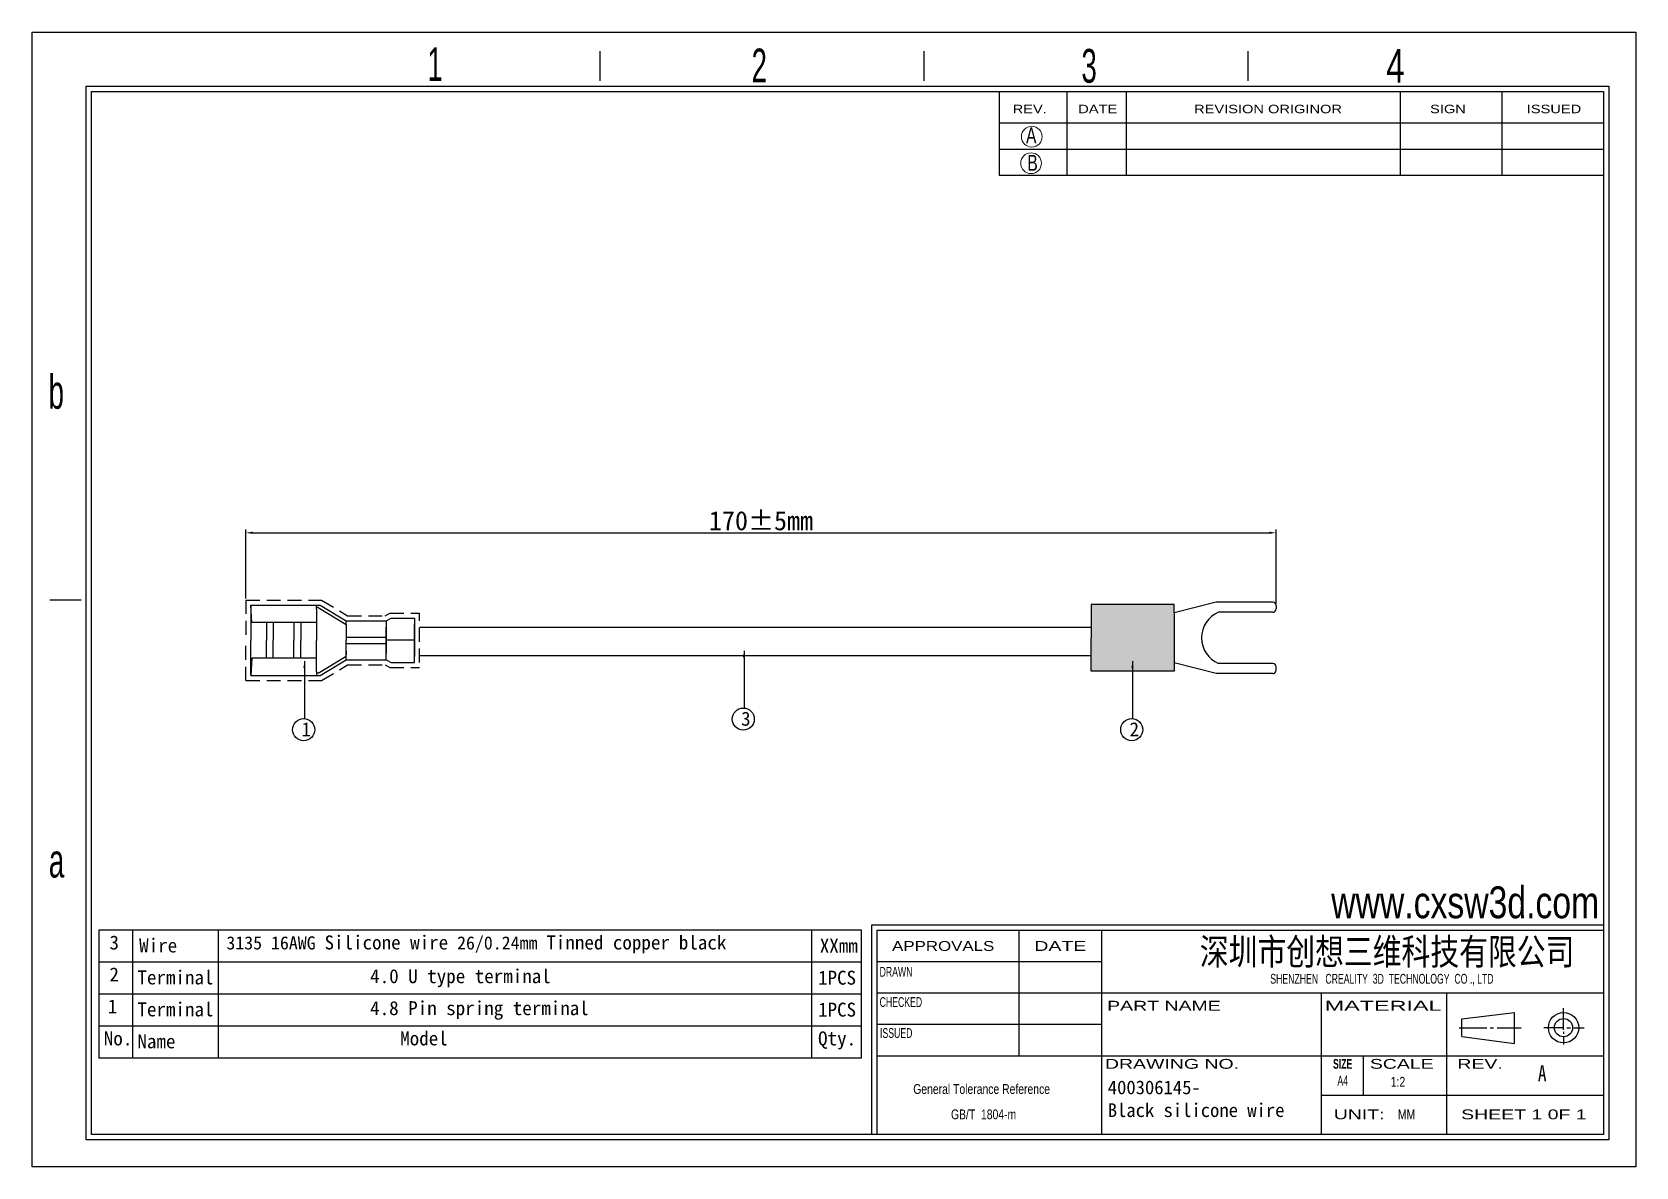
# Model space of a CAD drawing. Header units: millimetres. Extents: x 5352 to 5939, y -3031 to -2616.
import ezdxf

# ---------------------------------------------------------------- set-up
doc = ezdxf.new("R2010")
doc.units = ezdxf.units.MM
doc.header["$LTSCALE"] = 0.4
doc.linetypes.add('DASHED', pattern=[19.05, 12.7, -6.35])
doc.layers.add('SLD-0', color=179, linetype='Continuous')
doc.styles.add('SLDTEXTSTYLE0', font='arial.ttf', dxfattribs={"width": 0.7584})
doc.styles.add('SLDTEXTSTYLE1', font='arial.ttf', dxfattribs={"width": 0.63516})
doc.styles.add('SLDTEXTSTYLE2', font='GOTHIC.TTF', dxfattribs={"width": 0.7304})
doc.styles.add('SLDTEXTSTYLE3', font='GOTHIC.TTF', dxfattribs={"width": 0.61171})
doc.styles.add('SLDTEXTSTYLE4', font='arialbd.ttf', dxfattribs={"width": 0.63516})
doc.styles.add('SLDTEXTSTYLE5', font='arial.ttf', dxfattribs={"width": 1.422})
doc.styles.add('SLDTEXTSTYLE6', font='arial.ttf', dxfattribs={"width": 1.2324})
doc.styles.add('SLDTEXTSTYLE7', font='arial.ttf', dxfattribs={"width": 1.7064})
doc.styles.add('SLDTEXTSTYLE8', font='', dxfattribs={"width": 0.8, "bigfont": 'bigfont'})
doc.styles.add('SLDTEXTSTYLE9', font='', dxfattribs={"width": 0.8})
doc.styles.get("Standard").update_dxf_attribs({"font": ''})
doc.styles.get('SLDTEXTSTYLE8').set_extended_font_data('宋体', bold=True)
doc.styles.get('SLDTEXTSTYLE9').set_extended_font_data('宋体')
doc.styles.get('Standard').set_extended_font_data('SimSun')
doc.dimstyles.new('ISO-25', dxfattribs={"dimtxt": 4, "dimasz": 2.5, "dimexe": 1.25, "dimexo": 0.625, "dimtad": 1, "dimdsep": 46, "dimtxsty": 'Standard', "dimcen": 4, "dimadec": 0, "dimazin": 0, "dimtfac": 1, "dimtmove": 0, "dimatfit": 3, "dimfxl": 0, "dimarcsym": 0})

# ---------------------------------------------------------------- blocks, each defined once
blk = doc.blocks.new('*D1')
at = {"color": 0, "lineweight": -2}
for p, q in [((5430.67, -2823.13), (5430.67, -2797.92)), ((5807.45, -2825.11), (5807.45, -2797.92)), ((5433.17, -2799.17), (5804.95, -2799.17))]:
    blk.add_line(p, q, dxfattribs=at)
at = {"color": 0}
for points in [[(5433.17, -2798.75), (5433.17, -2799.58), (5430.67, -2799.17)], [(5804.95, -2799.58), (5804.95, -2798.75), (5807.45, -2799.17)]]:
    blk.add_solid(points, dxfattribs=at)
at = {"layer": 'Defpoints', "color": 0}
for p in [(5807.45, -2799.17), (5430.67, -2823.76), (5807.45, -2825.74)]:
    blk.add_point(p, dxfattribs=at)
at = {"color": 0, "insert": (5619.06, -2794.79), "char_height": 4, "attachment_point": 5}
blk.add_mtext('{\\H1.75x;170%%P5mm}', dxfattribs=at)
blk = doc.blocks.new('SW_NOTE_0')
at = {"layer": 'SLD-0', "color": 0, "char_height": 3.5853, "attachment_point": 2, "style": 'SLDTEXTSTYLE0'}
for s, insert in [('General Tolerance Reference ', (26.04, 4.62)), (' GB/T  1804-m', (26.22, -4.64))]:
    blk.add_mtext(s, dxfattribs=dict(at, insert=insert))

msp = doc.modelspace()

# ---------------------------------------------------------------- hatches: boundary and pattern name
msp.add_hatch(color=256).paths.add_polyline_path([(5770.228, -2828.442), (5770.228, -2825.425), (5739.79, -2825.425), (5739.79, -2837.572), (5739.79, -2849.719), (5770.228, -2849.719)])

# ---------------------------------------------------------------- linework, layer by layer
at = {"linetype": 'DASHED'}
for p, q in [((5430.668, -2823.758), (5430.668, -2838.479)), ((5430.668, -2823.758), (5458.38, -2823.758)), ((5458.38, -2823.758), (5467.867, -2829.482)), ((5467.867, -2829.482), (5481.564, -2829.482)), ((5481.564, -2829.482), (5483.326, -2828.528)), ((5483.326, -2828.528), (5494.156, -2828.528)), ((5494.156, -2846.582), (5494.156, -2828.528)), ((5430.668, -2853.201), (5430.668, -2838.479)), ((5458.38, -2853.201), (5467.867, -2847.477)), ((5467.867, -2847.477), (5481.564, -2847.477)), ((5481.564, -2847.477), (5483.326, -2848.43)), ((5483.326, -2848.43), (5494.156, -2848.43)), ((5430.668, -2853.201), (5458.38, -2853.201))]:
    msp.add_line(p, q, dxfattribs=at)
for p, q in [((5432.516, -2825.606), (5432.516, -2838.479)), ((5432.516, -2825.606), (5457.865, -2825.606)), ((5432.887, -2831.929), (5432.516, -2825.606)), ((5456.515, -2827.058), (5456.515, -2825.606)), ((5457.137, -2826.516), (5456.515, -2826.516)), ((5456.515, -2827.058), (5456.515, -2838.479)), ((5457.137, -2826.516), (5467.353, -2832.661)), ((5457.865, -2825.606), (5467.353, -2831.33)), ((5770.228, -2825.425), (5739.79, -2825.425)), ((5739.79, -2825.425), (5739.79, -2837.572)), ((5785.481, -2824.492), (5770.228, -2828.442)), ((5770.228, -2828.442), (5770.228, -2825.425)), ((5806.205, -2824.492), (5785.481, -2824.492)), ((5807.452, -2825.739), (5807.452, -2826.981)), ((5456.515, -2831.929), (5432.887, -2831.929)), ((5438.259, -2831.929), (5438.259, -2838.479)), ((5440.648, -2831.929), (5440.648, -2838.479)), ((5448.19, -2831.929), (5448.19, -2838.479)), ((5450.767, -2831.929), (5450.767, -2838.479)), ((5467.353, -2832.661), (5467.353, -2831.33)), ((5467.353, -2831.33), (5482.032, -2831.33)), ((5467.353, -2832.661), (5467.353, -2838.479)), ((5482.032, -2831.33), (5483.794, -2830.376)), ((5482.032, -2831.33), (5482.032, -2843.276)), ((5483.794, -2830.376), (5492.308, -2830.376)), ((5492.308, -2830.376), (5492.308, -2844.229)), ((5492.308, -2846.582), (5492.308, -2832.729)), ((5770.228, -2828.442), (5770.228, -2849.719)), ((5806.205, -2828.228), (5786.449, -2828.228)), ((5432.516, -2851.353), (5432.516, -2838.479)), ((5438.259, -2845.029), (5438.259, -2838.479)), ((5440.648, -2845.029), (5440.648, -2838.479)), ((5448.19, -2845.029), (5448.19, -2838.479)), ((5450.767, -2845.029), (5450.767, -2838.479)), ((5456.515, -2849.9), (5456.515, -2838.479)), ((5467.353, -2837.303), (5482.032, -2837.303)), ((5467.353, -2845.629), (5467.353, -2838.479)), ((5482.032, -2845.629), (5482.032, -2833.683)), ((5482.032, -2838.291), (5492.308, -2838.291)), ((5494.156, -2833.685), (5739.79, -2833.685)), ((5739.79, -2849.719), (5739.79, -2837.572)), ((5457.137, -2850.443), (5467.353, -2844.298)), ((5467.353, -2839.656), (5482.032, -2839.656)), ((5467.353, -2842.48), (5467.353, -2843.811)), ((5494.156, -2843.967), (5739.79, -2843.967)), ((5432.887, -2845.029), (5432.516, -2851.353)), ((5456.515, -2845.029), (5432.887, -2845.029)), ((5456.515, -2849.9), (5456.515, -2851.353)), ((5457.137, -2850.443), (5456.515, -2850.443)), ((5457.865, -2851.353), (5467.353, -2845.629)), ((5467.353, -2845.629), (5482.032, -2845.629)), ((5482.032, -2845.629), (5483.794, -2846.582)), ((5483.794, -2846.582), (5492.308, -2846.582)), ((5770.228, -2849.719), (5739.79, -2849.719)), ((5785.481, -2850.652), (5770.228, -2846.702)), ((5806.205, -2850.652), (5785.481, -2850.652)), ((5806.205, -2846.916), (5786.449, -2846.916)), ((5807.452, -2849.405), (5807.452, -2848.163)), ((5432.516, -2851.353), (5456.515, -2851.353)), ((5432.516, -2851.353), (5457.865, -2851.353)), ((5655.845, -2944.427), (5376.915, -2944.427)), ((5376.915, -2944.427), (5376.915, -2991.153)), ((5389.243, -2944.427), (5389.243, -2991.153)), ((5420.478, -2944.427), (5420.478, -2991.153)), ((5637.488, -2944.427), (5637.488, -2991.153)), ((5655.845, -2991.153), (5655.845, -2944.427)), ((5655.845, -2956.109), (5376.915, -2956.109)), ((5655.845, -2967.79), (5376.915, -2967.79)), ((5655.845, -2979.471), (5376.915, -2979.471)), ((5655.845, -2991.153), (5376.915, -2991.153))]:
    msp.add_line(p, q)
for centre in [(5451.803, -2871.136), (5612.568, -2867.28), (5754.658, -2871.136)]:
    msp.add_circle(centre, 4.036)
for centre, radius, start, end in [((5806.205, -2825.739), 1.247, 0, 90), ((5806.205, -2826.981), 1.247, 270, 0), ((5790.264, -2837.572), 10.093, 112.20674, 247.79326), ((5806.205, -2848.163), 1.247, 0, 90), ((5806.205, -2849.405), 1.247, 270, 0)]:
    msp.add_arc(centre, radius, start, end)
at = {"layer": 'SLD-0'}
for p, q in [((5352.468, -2616.169), (5939.057, -2616.169)), ((5352.468, -3030.929), (5352.468, -2616.169)), ((5939.057, -2616.169), (5939.057, -3030.929)), ((5374.194, -3019.079), (5374.194, -2637.895)), ((5374.194, -2637.895), (5927.207, -2637.895)), ((5852.879, -2637.895), (5852.879, -2668.489)), ((5890.043, -2637.895), (5890.043, -2668.489)), ((5927.207, -2637.895), (5927.207, -3019.079)), ((5927.207, -3019.079), (5374.194, -3019.079)), ((5939.057, -3030.929), (5352.468, -3030.929))]:
    msp.add_line(p, q, dxfattribs=at)
at = {"layer": 'SLD-0', "color": 6, "linetype": 'Continuous'}
for p, q in [((5560.246, -2633.945), (5560.246, -2623.178)), ((5678.749, -2633.945), (5678.749, -2623.178)), ((5797.252, -2633.945), (5797.252, -2623.178)), ((5372.219, -3021.054), (5372.219, -2635.92)), ((5372.219, -2635.92), (5929.182, -2635.92)), ((5929.182, -2635.92), (5929.182, -3021.054)), ((5370.453, -2823.811), (5358.98, -2823.811)), ((5929.182, -3021.054), (5372.219, -3021.054))]:
    msp.add_line(p, q, dxfattribs=at)
at = {"layer": 'SLD-0', "color": 179, "linetype": 'Continuous'}
for p, q in [((5706.162, -2637.895), (5706.162, -2668.489)), ((5730.945, -2637.895), (5730.945, -2668.489)), ((5752.617, -2637.895), (5752.617, -2668.489)), ((5706.162, -2649.368), (5927.207, -2649.368)), ((5706.162, -2658.929), (5927.207, -2658.929)), ((5706.162, -2668.489), (5927.207, -2668.489)), ((5927.207, -2942.592), (5659.504, -2942.592)), ((5659.504, -2942.592), (5659.504, -3019.079)), ((5927.207, -2944.505), (5661.416, -2944.505)), ((5661.416, -2944.505), (5661.416, -3019.079)), ((5713.406, -2944.505), (5713.406, -2990.396)), ((5743.639, -2944.505), (5743.639, -3019.079)), ((5743.639, -2955.978), (5661.416, -2955.978)), ((5927.207, -2967.45), (5661.416, -2967.45)), ((5823.95, -2967.45), (5823.95, -3019.079)), ((5869.842, -3019.079), (5869.842, -2967.45)), ((5912.583, -2980.818), (5912.583, -2972.884)), ((5743.639, -2978.923), (5661.416, -2978.923)), ((5875.355, -2976.809), (5894.62, -2974.44)), ((5875.355, -2983.304), (5875.355, -2976.809)), ((5894.62, -2985.825), (5894.62, -2974.44)), ((5874.416, -2980.051), (5884.505, -2980.051)), ((5875.355, -2983.304), (5894.62, -2985.825)), ((5885.766, -2980.051), (5887.027, -2980.051)), ((5888.288, -2980.051), (5897.116, -2980.051)), ((5912.583, -2980.051), (5905.381, -2980.051)), ((5912.583, -2981.584), (5912.583, -2982.351)), ((5912.583, -2983.117), (5912.583, -2986.183)), ((5913.844, -2980.051), (5915.105, -2980.051)), ((5916.366, -2980.051), (5920.15, -2980.051)), ((5927.207, -2990.396), (5661.416, -2990.396)), ((5839.248, -2990.396), (5839.248, -3004.738)), ((5823.95, -3004.738), (5927.207, -3004.738))]:
    msp.add_line(p, q, dxfattribs=at)
at = {"layer": 'SLD-0', "lineweight": 18}
for centre in [(5718.089, -2654.39), (5717.843, -2664.087)]:
    msp.add_circle(centre, 3.789, dxfattribs=at)
at = {"layer": 'SLD-0', "color": 179, "linetype": 'Continuous'}
for radius in [5.543, 3.338]:
    msp.add_circle((5912.583, -2980.051), radius, dxfattribs=at)

# ---------------------------------------------------------------- block references
at = {"layer": 'SLD-0', "color": 179}
msp.add_blockref('SW_NOTE_0', (5673.72, -3005.295), dxfattribs=at)

# ---------------------------------------------------------------- texts
at = {"attachment_point": 1}
for s, insert, char_height, width in [('3', (5611.778, -2864.575), 5.111, 51.31906), ('1', (5451.013, -2868.432), 5.111, 51.31906), ('2', (5753.868, -2868.432), 5.111, 51.31906), ('3', (5380.769, -2946.361), 5.111, 51.31906), ('Wire', (5391.617, -2947.431), 5.1106, 51.31906), ('{\\H0.9392x;3135 16AWG }Silicone wire{\\H0.9392x; 26/0.24mm }Tinned copper{\\H0.9392x; }black', (5423.526, -2946.346), 5.11056, 211.44432), ('XXmm', (5640.558, -2947.535), 5.1106, 51.31906), ('2', (5380.769, -2958.043), 5.111, 51.31906), ('Terminal', (5390.995, -2959.112), 5.1106, 51.31906), ('4.0 U type terminal', (5476.118, -2958.665), 5.11056, 74.75746), ('1PCS', (5639.936, -2959.217), 5.1106, 51.31906), ('1', (5380.147, -2969.724), 5.111, 51.31906), ('Terminal', (5390.995, -2970.793), 5.1106, 51.31906), ('4.8 Pin spring terminal', (5476.118, -2970.346), 5.11056, 95.67474), ('1PCS', (5639.936, -2970.898), 5.1106, 51.31906), ('No.', (5378.711, -2981.405), 5.1106, 54.36019), ('Name', (5390.995, -2982.475), 5.1106, 51.31906), ('Model', (5487.112, -2981.405), 5.1106, 51.31906), ('Qty.', (5639.936, -2981.405), 5.1106, 51.31906), ('400306145-\\PBlack silicone wire', (5745.892, -2999.362), 5, 76.80911)]:
    msp.add_mtext(s, dxfattribs=dict(at, insert=insert, char_height=char_height, width=width))
at = {"layer": 'SLD-0'}
for s, insert, char_height, attachment_point, style in [('1', (5497.066, -2621.719), 12.344, 1, 'SLDTEXTSTYLE3'), ('2', (5615.62, -2622.206), 12.344, 1, 'SLDTEXTSTYLE3'), ('3', (5736.258, -2622.33), 12.344, 1, 'SLDTEXTSTYLE3'), ('4', (5847.725, -2622.343), 12.344, 1, 'SLDTEXTSTYLE2'), ('A', (5716, -2651.012), 5.807, 1, 'SLDTEXTSTYLE2'), ('B', (5716.508, -2661.042), 5.807, 1, 'SLDTEXTSTYLE2'), ('b', (5358.514, -2741.478), 12.344, 1, 'SLDTEXTSTYLE3'), ('a', (5358.604, -2912.815), 12.344, 1, 'SLDTEXTSTYLE3'), ('深圳市创想三维科技有限公司', (5848.058, -2947.438), 9.65616, 2, 'SLDTEXTSTYLE8'), ('A', (5903.201, -2993.809), 5.821, 1, 'SLDTEXTSTYLE9')]:
    msp.add_mtext(s, dxfattribs=dict(at, insert=insert, char_height=char_height, attachment_point=attachment_point, style=style))
at = {"layer": 'SLD-0', "color": 179}
for s, insert, char_height, attachment_point, style in [('REV.', (5711.102, -2642.717), 3.1073, 1, 'SLDTEXTSTYLE6'), ('DATE', (5735.097, -2642.717), 3.1073, 1, 'SLDTEXTSTYLE6'), ('REVISION ORIGINOR', (5777.461, -2642.717), 3.10727, 1, 'SLDTEXTSTYLE6'), ('SIGN', (5863.777, -2642.717), 3.1073, 1, 'SLDTEXTSTYLE6'), ('ISSUED', (5899.141, -2642.717), 3.1073, 1, 'SLDTEXTSTYLE6'), ('APPROVALS', (5685.697, -2948.391), 3.5853, 2, 'SLDTEXTSTYLE6'), ('DATE', (5728.544, -2948.391), 3.5853, 2, 'SLDTEXTSTYLE5'), ('DRAWN', (5668.452, -2957.811), 3.5853, 2, 'SLDTEXTSTYLE1'), ('SHENZHEN   CREALITY  3D  TECHNOLOGY  CO ., LTD', (5846.164, -2960.379), 3.58531, 2, 'SLDTEXTSTYLE1'), ('CHECKED', (5670.236, -2968.887), 3.5853, 2, 'SLDTEXTSTYLE1'), ('PART NAME', (5766.432, -2970.226), 3.5853, 2, 'SLDTEXTSTYLE5'), ('MATERIAL', (5846.605, -2970.226), 3.5853, 2, 'SLDTEXTSTYLE7'), ('ISSUED', (5668.518, -2980.208), 3.5853, 2, 'SLDTEXTSTYLE1'), ('DRAWING NO.', (5769.38, -2991.474), 3.58531, 2, 'SLDTEXTSTYLE5'), ('SIZE', (5831.802, -2991.474), 3.5853, 2, 'SLDTEXTSTYLE4'), ('SCALE', (5853.422, -2991.474), 3.5853, 2, 'SLDTEXTSTYLE5'), ('REV.', (5882.065, -2991.474), 3.5853, 2, 'SLDTEXTSTYLE5'), ('A4', (5831.824, -2997.61), 3.5853, 2, 'SLDTEXTSTYLE1'), ('1:2', (5852.037, -2998.026), 3.5853, 2, 'SLDTEXTSTYLE0'), ('UNIT:', (5837.842, -3009.935), 3.5853, 2, 'SLDTEXTSTYLE5'), ('MM', (5855.166, -3009.935), 3.5853, 2, 'SLDTEXTSTYLE0'), ('SHEET 1 0F 1', (5898.084, -3009.935), 3.58531, 2, 'SLDTEXTSTYLE5')]:
    msp.add_mtext(s, dxfattribs=dict(at, insert=insert, char_height=char_height, attachment_point=attachment_point, style=style))
at = {"layer": 'SLD-0', "color": 5, "insert": (5827.621, -2928.404), "char_height": 11.64167, "attachment_point": 1, "style": 'SLDTEXTSTYLE0'}
msp.add_mtext('www.cxsw3d.com', dxfattribs=at)

# ---------------------------------------------------------------- dimensions: what is measured, and where the dimension line sits
dim = msp.add_linear_dim(base=(5807.452, -2799.166), p1=(5430.668, -2823.758), p2=(5807.452, -2825.739), text='{\\H1.75x;170%%P5mm}', dimstyle='ISO-25')
dim.commit()
dim.dimension.update_dxf_attribs({"geometry": '*D1', "text_midpoint": (5619.06, -2794.788)})

# ---------------------------------------------------------------- leaders
for points in [[(5612.855, -2842.268), (5612.855, -2863.253)], [(5452.089, -2846.125), (5452.089, -2867.11)], [(5754.945, -2846.125), (5754.945, -2867.11)]]:
    msp.add_leader(points, dimstyle='ISO-25', override={"dimgap": 0.625, "dimtad": 0})

doc.saveas('drawing.dxf')
